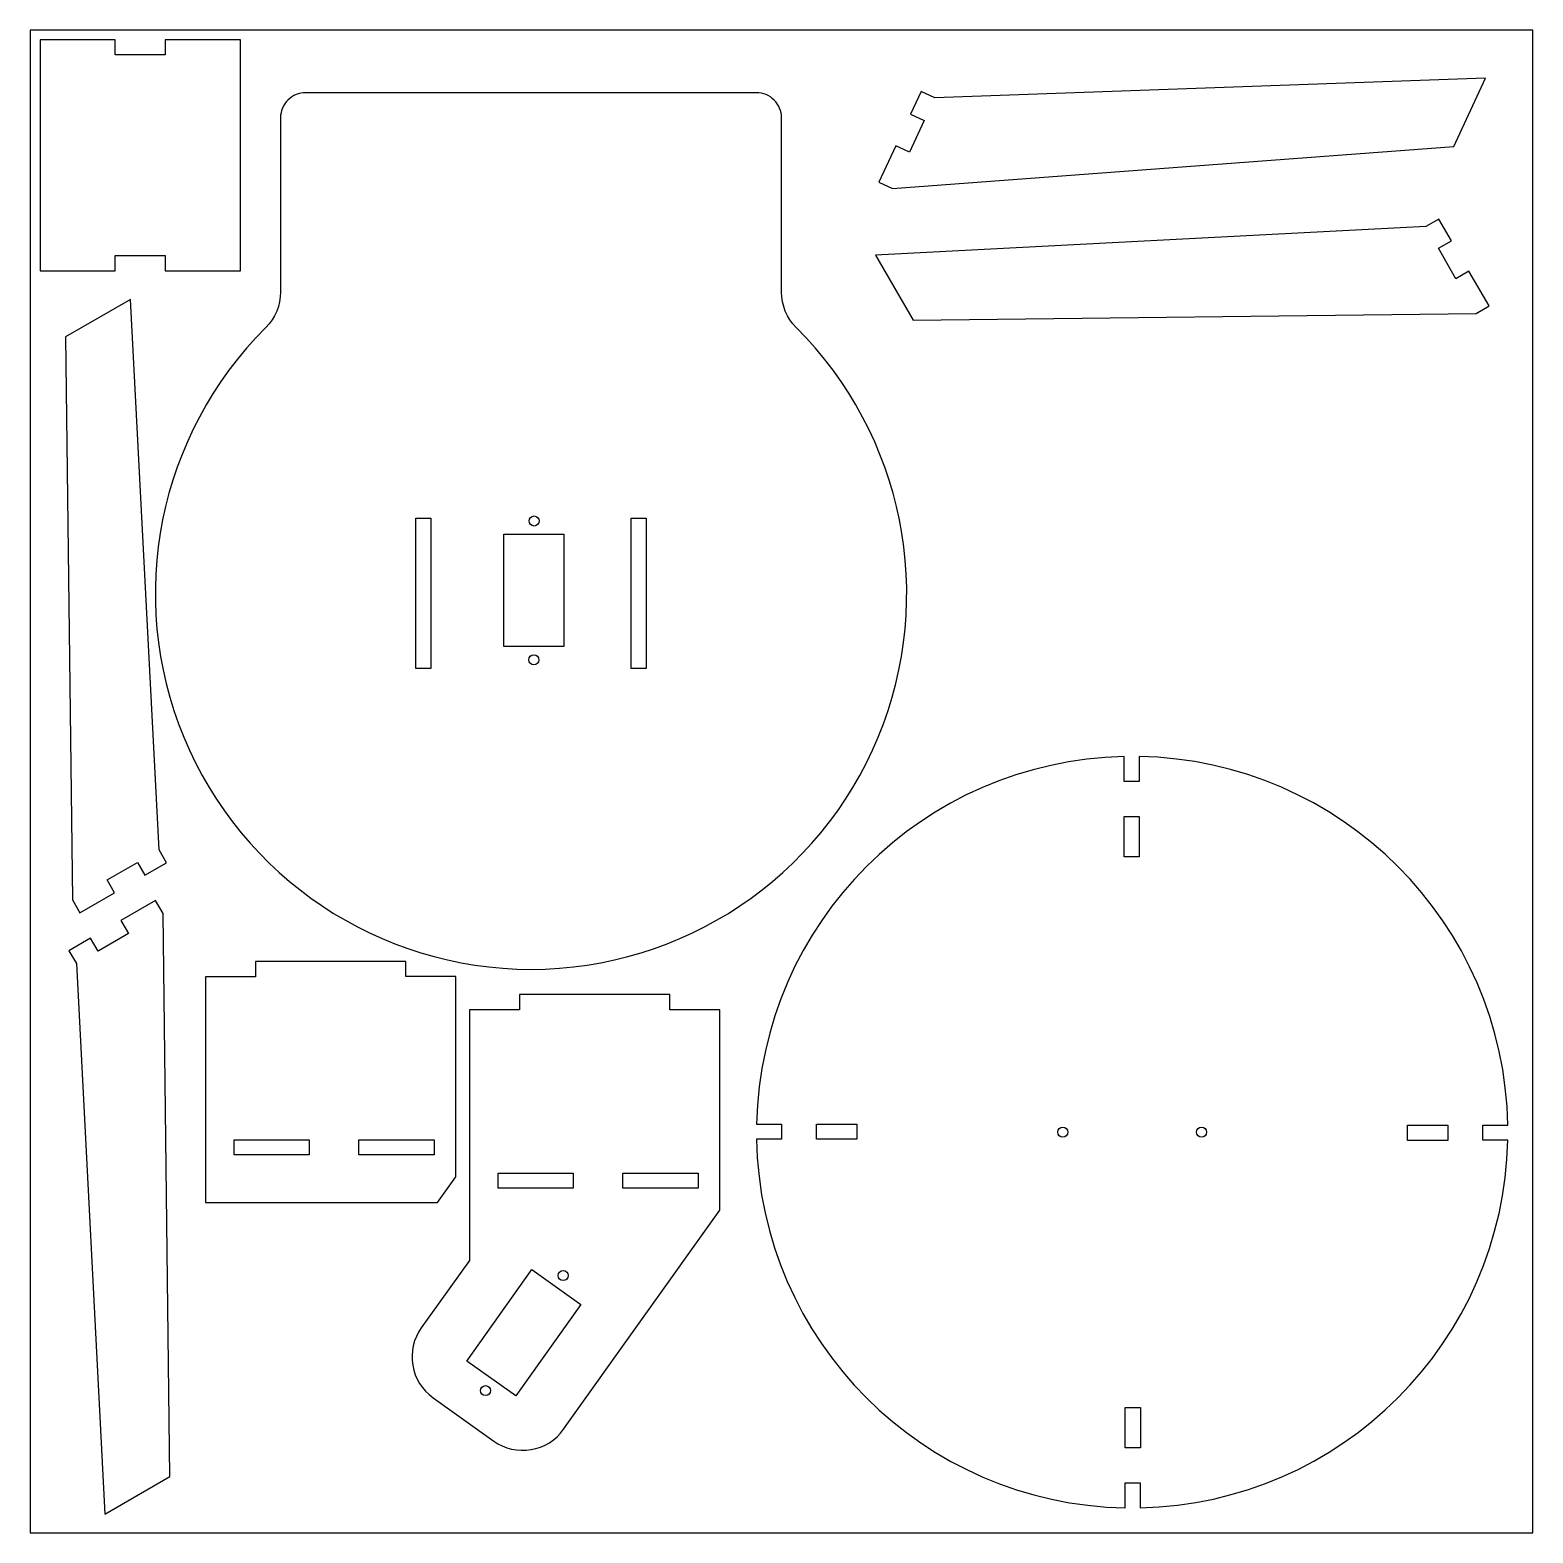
# Model space of a CAD drawing. Header units: millimetres. Extents: x 70 to 370, y 100 to 400.
import ezdxf

# ---------------------------------------------------------------- set-up
doc = ezdxf.new("R2010")
doc.units = ezdxf.units.MM
doc.layers.get('0').update_dxf_attribs({"linetype": 'CONTINUOUS'})

msp = doc.modelspace()

# ---------------------------------------------------------------- linework, layer by layer
for points in [[(70, 100), (370, 100), (370, 400), (70, 400)], [(72, 398.08), (72, 351.92), (87, 351.92), (87, 354.97), (97, 354.97), (97, 351.92), (112, 351.92), (112, 398.08), (97, 398.08), (97, 395.08), (87, 395.08), (87, 398.08)], [(239.44, 369.62), (242.16, 368.35), (354.22, 376.78), (360.56, 390.38), (250.61, 386.48), (247.89, 387.75), (245.78, 383.22), (248.5, 381.95), (245.54, 375.6), (242.82, 376.87)], [(358.64, 343.44), (361.23, 344.94), (357.23, 351.87), (354.64, 350.37), (351.14, 356.43), (353.73, 357.93), (351.23, 362.26), (348.64, 360.76), (238.77, 355.06), (246.27, 342.07)], [(78.44, 226.36), (79.94, 223.77), (86.87, 227.77), (85.37, 230.36), (91.43, 233.86), (92.93, 231.27), (97.26, 233.77), (95.76, 236.36), (90.06, 346.23), (77.07, 338.73)], [(150, 272.55), (147, 272.55), (147, 302.55), (150, 302.55)], [(190, 302.55), (193, 302.55), (193, 272.55), (190, 272.55)], [(176.56, 276.96), (164.56, 276.96), (164.56, 299.36), (176.56, 299.36)], [(288.37, 242.99), (291.37, 242.99), (291.37, 234.99), (288.37, 234.99)], [(96.56, 223.64), (95.06, 226.23), (88.13, 222.23), (89.63, 219.64), (83.57, 216.14), (82.07, 218.73), (77.74, 216.23), (79.24, 213.64), (84.94, 103.77), (97.93, 111.27)], [(105, 165.93), (151.34, 165.93), (155, 171.07), (155, 211.07), (145, 211.07), (145, 214.07), (115, 214.07), (115, 211.02), (105, 211.02)], [(227.01, 178.63), (227.01, 181.63), (235.01, 181.63), (235.01, 178.63)], [(352.99, 181.37), (352.99, 178.37), (344.99, 178.37), (344.99, 181.37)], [(125.72, 178.46), (125.72, 175.46), (110.72, 175.46), (110.72, 178.46)], [(150.64, 178.46), (150.64, 175.46), (135.64, 175.46), (135.64, 178.46)], [(163.42, 168.85), (163.42, 171.85), (178.42, 171.85), (178.42, 168.85)], [(188.34, 168.85), (188.34, 171.85), (203.34, 171.85), (203.34, 168.85)], [(166.96, 127.35), (157.18, 134.32), (170.19, 152.56), (179.96, 145.6)], [(291.63, 117.01), (288.63, 117.01), (288.63, 125.01), (291.63, 125.01)]]:
    msp.add_lwpolyline(points, close=True)
for points in [[(220, 347.71), (220, 382.5, 0.414214), (215, 387.5), (125, 387.5, 0.414214), (120, 382.5), (120, 347.71, -0.199362), (117.06, 340.62, 2.420133), (222.94, 340.62, -0.199362)], [(291.62, 110.01), (291.62, 105.02, 0.401615), (364.98, 178.38), (359.99, 178.38), (359.99, 181.38), (364.99, 181.38, 0.403476), (291.38, 254.99), (291.38, 249.99), (288.38, 249.99), (288.38, 254.98, 0.401615), (215.02, 181.62), (220.01, 181.62), (220.01, 178.62), (215.01, 178.62, 0.403476), (288.62, 105.01), (288.62, 110.01)], [(167.7, 207.45), (167.7, 204.4), (157.7, 204.4), (157.7, 154.4), (148.1, 140.94, 0.414214), (150.44, 126.99), (162.56, 118.35, 0.414214), (176.51, 120.69), (207.7, 164.45), (207.7, 204.45), (197.7, 204.45), (197.7, 207.45)]]:
    msp.add_lwpolyline(points, format="xyb", close=True)
for centre in [(170.61, 302), (170.57, 274.3), (276.15, 180), (303.85, 180), (176.41, 151.38), (160.91, 128.41)]:
    msp.add_circle(centre, 1)

doc.saveas('drawing.dxf')
